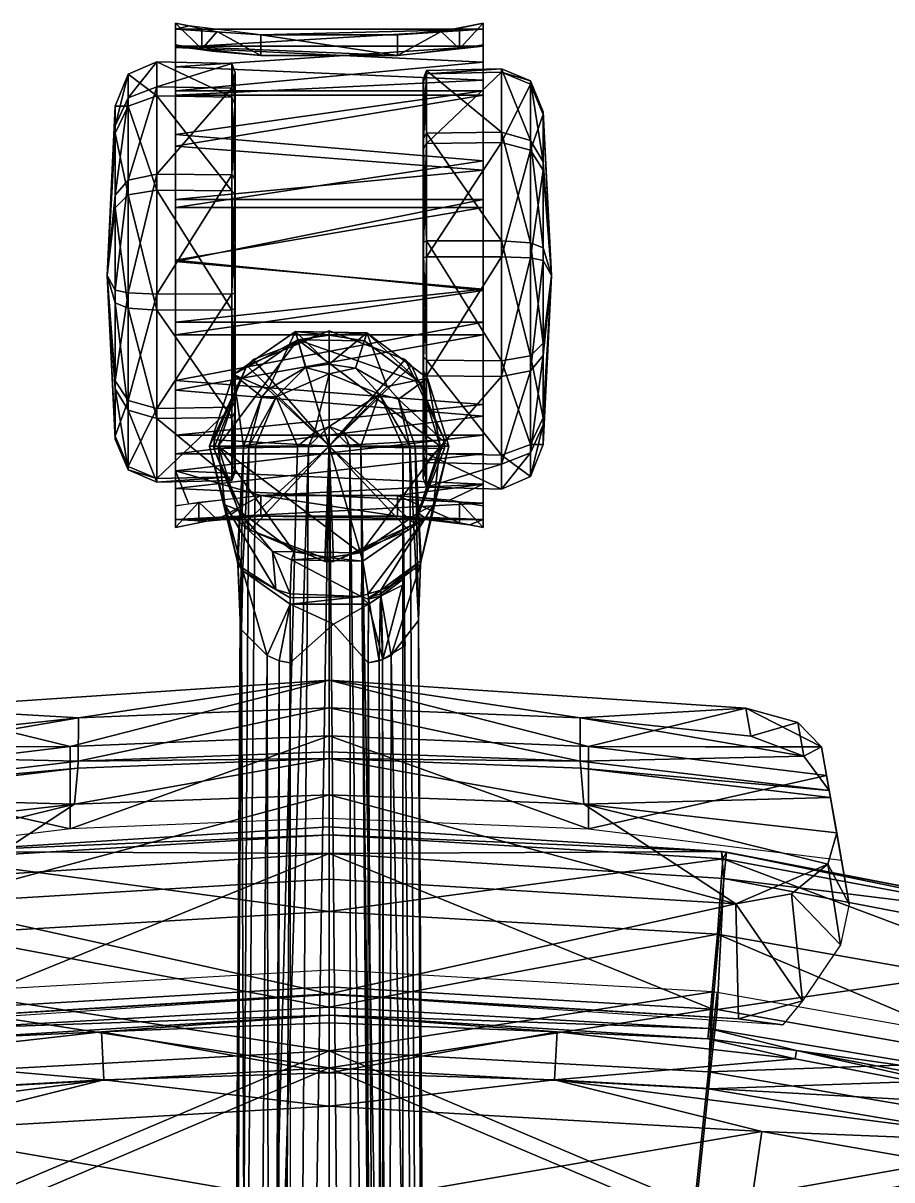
# Model space of a CAD drawing. Header units: millimetres. Extents: x 679 to 1321, y -297 to 360.
# Drawn here: x 964.2 to 1065.8, y 224.2 to 359.5 of the extents above; entities that cross this region are included whole.
import ezdxf

# ---------------------------------------------------------------- set-up
doc = ezdxf.new("R2010")
doc.units = ezdxf.units.MM
doc.layers.add('USUPS_2D_CHR', color=7, linetype='Continuous')
doc.layers.add('USUPS_BD_CHR', color=7, linetype='Continuous')

# ---------------------------------------------------------------- blocks, each defined once
blk = doc.blocks.new('Actdia parts')
at = {"color": 7}
mesh = blk.add_polyface(dxfattribs=at)
corners = [(-12.21, 303.16, 60.05), (-11.5, 302.01, 60.05), (-6.26, 293.24, 78.54), (-10.19, 295.8, 85.14), (-10.78, 296.63, 87.27), (-10.04, 310, 93.28), (-10.78, 296.63, 87.27), (-10.68, 296.22, 88.55), (-14, 310, 60.05), (-12.21, 303.16, 60.05), (-10.43, 289.61, 94.02), (-3.71, 310, 103.47), (-2.41, 310, 103.97), (-1.71, 311.6, 103.72), (-6.19, 315.79, 97.95), (-8.61, 310, 98), (0, 312.33, 103.7), (0, 318.47, 97.99), (-9.42, 310, 95.85), (-10.04, 310, 93.28), (-7.89, 315.8, 93.28), (-7.13, 316.66, 93.28), (-2.76, 319.24, 93.28), (0, 319.62, 93.28), (0, 319.62, 93.28), (-3.94, 323.43, 60.05), (-2.76, 319.24, 93.28), (-7.13, 316.66, 93.28), (-11.21, 318.39, 60.05), (-7.89, 315.8, 93.28), (-14, 310, 60.05), (-10.04, 310, 93.28), (-2.41, 310, 103.97), (0, 312.33, 103.7), (-1.71, 311.6, 103.72), (-10.04, 310, 93.28), (-10.43, 289.61, 94.02), (-9.42, 310, 95.85), (-14, 310, 60.05), (-13, 310, 59), (-12.21, 303.16, 60.05), (-10.68, 302.58, 59), (-11.5, 302.01, 60.05), (-6.65, 297.68, 60.05), (-4.11, 297.67, 59), (0, 323, 59), (-3.66, 322.47, 59), (-3.94, 323.43, 60.05), (-10.41, 317.79, 59), (-11.21, 318.39, 60.05), (-13, 310, 59), (-14, 310, 60.05), (-10.68, 302.58, 59), (-13, 310, 59), (-4.11, 297.67, 59), (3.66, 297.53, 59), (-3.66, 322.47, 59), (4.11, 322.33, 59), (0, 323, 59), (-10.41, 317.79, 59)]
mesh.append_faces([[corners[k] for k in face] for face in [(0, 1, 2), (0, 3, 4), (5, 6, 7), (5, 8, 6), (6, 8, 9), (7, 10, 5), (11, 12, 13), (11, 14, 15), (14, 11, 13), (13, 16, 17), (17, 14, 13), (18, 15, 14), (19, 18, 20), (20, 14, 21), (14, 20, 18), (21, 14, 22), (22, 17, 23), (17, 22, 14), (24, 25, 26), (26, 25, 27), (27, 28, 29), (28, 27, 25), (28, 30, 31), (31, 29, 28), (32, 33, 34), (35, 36, 37), (38, 39, 40), (40, 41, 42), (41, 40, 39), (42, 41, 43), (44, 43, 41), (45, 46, 47), (46, 48, 49), (49, 47, 46), (48, 50, 51), (51, 49, 48), (52, 53, 54), (54, 53, 55), (55, 53, 56), (57, 56, 58), (56, 53, 59)]], dxfattribs={"color": 7})
mesh = blk.add_polyface(dxfattribs=at)
corners = [(11.21, 301.61, 60.05), (12.21, 303.16, 60.05), (6.03, 293.16, 78.32), (10.78, 296.63, 87.27), (10.04, 310, 93.28), (10.68, 296.22, 88.55), (14, 310, 60.05), (12.21, 303.16, 60.05), (10.43, 289.61, 94.02), (0, 312.33, 103.7), (5.89, 316.09, 97.96), (0, 318.47, 97.99), (1.62, 311.68, 103.71), (3.71, 310, 103.47), (2.41, 310, 103.97), (8.61, 310, 98), (0, 319.62, 93.28), (3.09, 319.14, 93.28), (6.78, 317, 93.28), (8.1, 315.52, 93.28), (9.42, 310, 95.85), (10.04, 310, 93.28), (14, 310, 60.05), (11.5, 317.99, 60.05), (8.1, 315.52, 93.28), (10.04, 310, 93.28), (6.78, 317, 93.28), (4.42, 323.28, 60.05), (3.09, 319.14, 93.28), (0, 319.62, 93.28), (-3.94, 323.43, 60.05), (2.41, 310, 103.97), (1.62, 311.68, 103.71), (0, 312.33, 103.7), (10.04, 310, 93.28), (9.42, 310, 95.85), (10.43, 289.61, 94.02), (3.66, 297.53, 59), (10.41, 302.21, 59), (11.21, 301.61, 60.05), (3.94, 296.57, 60.05), (12.21, 303.16, 60.05), (13, 310, 59), (14, 310, 60.05), (13, 310, 59), (10.68, 317.42, 59), (11.5, 317.99, 60.05), (14, 310, 60.05), (4.11, 322.33, 59), (4.42, 323.28, 60.05), (0, 323, 59), (-3.94, 323.43, 60.05), (3.66, 297.53, 59), (13, 310, 59), (10.41, 302.21, 59), (-3.66, 322.47, 59), (10.68, 317.42, 59), (4.11, 322.33, 59)]
mesh.append_faces([[corners[k] for k in face] for face in [(0, 1, 2), (3, 4, 5), (6, 4, 3), (6, 3, 7), (8, 5, 4), (9, 10, 11), (10, 9, 12), (10, 12, 13), (14, 13, 12), (13, 15, 10), (16, 11, 17), (17, 10, 18), (10, 17, 11), (10, 19, 18), (19, 10, 20), (15, 20, 10), (20, 21, 19), (22, 23, 24), (24, 25, 22), (24, 23, 26), (26, 27, 28), (27, 26, 23), (28, 27, 29), (30, 29, 27), (31, 32, 33), (34, 35, 36), (37, 38, 39), (39, 40, 37), (39, 38, 41), (41, 42, 43), (42, 41, 38), (44, 45, 46), (46, 47, 44), (45, 48, 49), (49, 46, 45), (49, 48, 50), (50, 51, 49), (52, 53, 54), (52, 55, 53), (53, 55, 56), (55, 57, 56)]], dxfattribs={"color": 7})
mesh = blk.add_polyface(dxfattribs=at)
corners = [(-10.25, 288.52, 91.82), (-7.25, 285.54, 85.85), (-9.26, 32.37, 130.54), (-10.43, 289.61, 94.02), (-12.01, 29.93, 145.21), (-5.86, 284.89, 84.55), (-6.82, 33.38, 125.6), (-4.57, 284.66, 84.08), (-6, 33.69, 124.28), (-4.58, 291.53, 79.84), (-4.57, 284.66, 84.08), (-5.86, 284.89, 84.55), (-10.25, 288.52, 91.82), (-10.12, 295.43, 86.44), (-7.25, 285.54, 85.85), (10.68, 296.22, 88.55), (10.43, 289.61, 94.02), (7.25, 285.54, 85.85), (6.25, 285.06, 84.89), (6, 292.73, 79.66), (5.86, 284.89, 84.55), (4.57, 284.66, 84.08), (4.58, 292.29, 78.6), (4.58, 291.53, 79.84), (0.51, 289.2, 81.59), (-4.58, 291.53, 79.84), (4.57, 284.66, 84.08), (-4.57, 284.66, 84.08), (8.59, 293.75, 83.2), (8.89, 286.66, 88.09), (6.26, 285.06, 84.89), (6.08, 292.49, 80.04), (4.58, 291.53, 79.84), (4.57, 284.66, 84.08), (10.43, 289.61, 94.02), (12.01, 29.93, 145.21), (7.25, 285.54, 85.85), (5.86, 284.89, 84.55), (6.25, 285.06, 84.89), (6.44, 33.53, 124.95), (6.82, 33.38, 125.6), (6, 33.69, 124.28), (4.57, 284.66, 84.08), (-4.55, 31.14, 177.1), (-2.41, 310, 103.97), (-11.18, 29.59, 156.82), (0, 31.75, 178.8), (0, 312.33, 103.7), (-3.71, 310, 103.47), (-8.61, 310, 98), (-9.42, 310, 95.85), (-10.43, 289.61, 94.02), (3.71, 310, 103.47), (2.41, 310, 103.97), (5.98, 30.84, 175.08), (2.66, 31.61, 178.25), (0, 312.33, 103.7), (0, 31.75, 178.8), (9.42, 310, 95.85), (8.61, 310, 98), (11.18, 29.59, 156.82), (8.67, 30.25, 167.93), (6.64, 30.74, 173.56), (10.43, 289.61, 94.02)]
mesh.append_faces([[corners[k] for k in face] for face in [(0, 1, 2), (3, 0, 4), (5, 6, 1), (7, 8, 5), (9, 10, 11), (12, 13, 14), (14, 9, 11), (15, 16, 17), (17, 18, 19), (19, 18, 20), (20, 21, 22), (20, 22, 19), (23, 24, 25), (26, 24, 23), (24, 27, 25), (28, 29, 30), (30, 31, 28), (32, 30, 33), (30, 32, 31), (34, 35, 36), (37, 38, 39), (36, 40, 38), (37, 41, 42), (43, 44, 45), (43, 46, 47), (48, 45, 44), (44, 43, 47), (49, 50, 45), (48, 49, 45), (50, 51, 45), (52, 53, 54), (55, 53, 56), (57, 55, 56), (54, 53, 55), (58, 59, 60), (52, 61, 59), (61, 52, 62), (60, 59, 61), (62, 52, 54), (60, 63, 58)]], dxfattribs={"color": 7})
mesh = blk.add_polyface(dxfattribs=at)
corners = [(-4.58, 292.29, 78.6), (-4.58, 291.53, 79.84), (-10.12, 295.43, 86.44), (-7.25, 285.54, 85.85), (-10.25, 288.52, 91.82), (-10.43, 289.61, 94.02), (-10.68, 296.22, 88.55), (-4.57, 292.73, 77.22), (-6.26, 293.24, 78.54), (-10.19, 295.8, 85.14), (-10.78, 296.63, 87.27), (7.25, 285.54, 85.85), (6, 292.73, 79.66), (10.68, 296.22, 88.55), (10.78, 296.63, 87.27), (6.03, 293.16, 78.32), (4.58, 292.29, 78.6), (4.57, 292.73, 77.22), (-4.57, 292.73, 77.22), (3.72, 292.44, 77.22), (-4.58, 292.29, 78.6), (4.57, 292.73, 77.22), (4.58, 292.1, 78.98), (4.58, 291.53, 79.84), (-4.58, 291.53, 79.84), (8.58, 294.39, 81.51), (8.59, 293.75, 83.2), (6.08, 292.49, 80.04), (6.04, 293.16, 78.33), (4.58, 292.1, 78.98), (4.57, 292.73, 77.22), (4.58, 291.53, 79.84), (3.91, 296.56, 60.05), (3.94, 296.57, 60.05), (3.72, 292.44, 77.22), (11.21, 301.61, 60.05), (4.57, 292.73, 77.22), (12.21, 303.16, 60.05), (10.78, 296.63, 87.27), (6.03, 293.16, 78.32), (-6.65, 297.68, 60.05), (-4.42, 296.72, 60.05), (-4.57, 292.73, 77.22), (-6.26, 293.24, 78.54), (-11.5, 302.01, 60.05), (-10.19, 295.8, 85.14), (-12.21, 303.16, 60.05), (-6.65, 297.68, 60.05), (-4.11, 297.67, 59), (-4.42, 296.72, 60.05), (0, 297, 59), (3.91, 296.56, 60.05), (3.66, 297.53, 59), (3.94, 296.57, 60.05), (3.66, 297.53, 59), (0, 297, 59), (-4.11, 297.67, 59)]
mesh.append_faces([[corners[k] for k in face] for face in [(0, 1, 2), (3, 2, 1), (4, 5, 6), (6, 2, 4), (7, 0, 8), (8, 2, 9), (2, 8, 0), (2, 6, 10), (10, 9, 2), (11, 12, 13), (13, 12, 14), (15, 14, 12), (12, 16, 15), (17, 15, 16), (18, 19, 20), (21, 22, 19), (23, 24, 19), (20, 19, 24), (19, 22, 23), (25, 26, 27), (27, 28, 25), (28, 27, 29), (29, 30, 28), (29, 27, 31), (32, 33, 34), (35, 36, 33), (37, 38, 39), (36, 34, 33), (39, 36, 35), (40, 41, 42), (32, 34, 41), (42, 43, 40), (34, 42, 41), (40, 43, 44), (43, 45, 46), (47, 48, 49), (48, 50, 49), (49, 50, 51), (51, 52, 53), (52, 51, 50), (54, 55, 56)]], dxfattribs={"color": 7})
mesh = blk.add_polyface(dxfattribs=at)
corners = [(-6, 33.69, 124.28), (-4.52, 34.17, 123.5), (-4.52, 32.59, 123.68), (-4.52, 27.5, 121.33), (-7.01, 27.22, 122.95), (-6.44, 33.53, 124.95), (-6, 33.69, 124.28), (-7.01, 27.22, 122.95), (-7.8, 26.89, 124.3), (-6.82, 33.38, 125.6), (-6.82, 33.38, 125.6), (-9.26, 32.37, 130.54), (-7.25, 285.54, 85.85), (-12.01, 29.93, 145.21), (-10.25, 288.52, 91.82), (-6.44, 33.53, 124.95), (-5.86, 284.89, 84.55), (-6, 33.69, 124.28), (-4.52, 34.17, 123.5), (-4.57, 284.66, 84.08), (6.82, 33.38, 125.6), (7.25, 285.54, 85.85), (12.01, 29.93, 145.21), (6.44, 33.53, 124.95), (6.25, 285.06, 84.89), (4.52, 34.17, 123.5), (4.57, 284.66, 84.08), (6, 33.69, 124.28), (5.86, 284.89, 84.55), (-0.88, 28.24, 121.78), (4.52, 32.59, 123.68), (4.52, 29.48, 122.91), (-4.52, 27.5, 121.33), (-4.52, 32.59, 123.68), (4.51, 26.26, 119.66), (4.52, 29.48, 122.91), (6.46, 29.32, 123.84), (4.52, 32.59, 123.68), (4.52, 34.17, 123.5), (6, 33.69, 124.28), (7.2, 29, 125.14), (6.46, 29.32, 123.84), (6.44, 33.53, 124.95), (6, 33.69, 124.28), (6.82, 33.38, 125.6), (6.82, 33.38, 125.6), (12.01, 29.93, 145.21), (12.51, 25.72, 140.26), (7.2, 29, 125.14), (12.01, 29.93, 145.21), (11.18, 29.59, 156.82), (12.32, 26.75, 148.96), (9.87, 25.63, 169.05), (8.67, 30.25, 167.93), (6.64, 30.74, 173.56), (7.89, 26.19, 174.89), (5.98, 30.84, 175.08), (2.66, 31.61, 178.25), (3, 27.07, 181.05), (0, 31.75, 178.8), (0, 27.21, 181.67), (-4.55, 31.14, 177.1), (-5.35, 26.7, 179.45), (0, 31.75, 178.8), (0, 27.21, 181.67), (-11.18, 29.59, 156.82), (-12.35, 27.03, 145.2), (-12.01, 29.93, 145.21), (-11.18, 29.59, 156.82), (-10.43, 289.61, 94.02), (-12.01, 29.93, 145.21), (12.01, 29.93, 145.21), (10.43, 289.61, 94.02), (11.18, 29.59, 156.82), (-12.01, 29.93, 145.21), (-9.26, 32.37, 130.54), (-12.35, 27.03, 145.2), (-7.8, 26.89, 124.3), (-6.82, 33.38, 125.6)]
mesh.append_faces([[corners[k] for k in face] for face in [(0, 1, 2), (2, 3, 4), (2, 4, 0), (5, 6, 7), (5, 8, 9), (8, 5, 7), (10, 11, 12), (13, 14, 11), (15, 10, 16), (15, 16, 17), (18, 17, 19), (20, 21, 22), (23, 24, 20), (25, 26, 27), (27, 28, 23), (29, 30, 31), (29, 32, 33), (34, 35, 36), (36, 35, 37), (37, 38, 39), (37, 39, 36), (40, 41, 42), (43, 42, 41), (42, 44, 40), (45, 46, 47), (47, 48, 45), (49, 50, 51), (52, 50, 53), (52, 53, 54), (55, 54, 56), (57, 58, 56), (58, 57, 59), (59, 60, 58), (61, 62, 63), (63, 62, 64), (65, 62, 61), (66, 65, 67), (68, 69, 70), (71, 72, 73), (74, 75, 76), (77, 75, 78)]], dxfattribs={"color": 7})
blk = doc.blocks.new('Actdia caster')
at = {"color": 7}
mesh = blk.add_polyface(dxfattribs=at)
corners = [(-18, 351.09, 41.91), (18, 351.09, 41.91), (-18, 345.12, 47.34), (18, 352.86, 39.46), (-18, 354.42, 36.66), (-18, 356.83, 28.38), (18, 356.83, 28.38), (-18, 356.97, 26.89), (-13.69, 356.23, 18.58), (8, 355.74, 16.87), (-8, 355.74, 16.87), (-18, 351.59, 45.12), (-18, 345.12, 47.34), (-18, 346.49, 49.43), (-18, 351.09, 41.91), (-18, 356.65, 37.8), (-18, 354.42, 36.66), (-18, 358.79, 31.7), (-18, 356.83, 28.38), (-18, 356.97, 26.89), (-18, 359.51, 26.22), (-18, 358.79, 31.7), (-8, 358.16, 16.23), (-16.41, 359.2, 20.69), (18, 358.79, 31.7), (-18, 359.51, 26.22), (-18, 356.65, 37.8), (-18, 351.59, 45.12), (18, 354.95, 40.85), (-18, 346.49, 49.43), (18, 351.59, 45.12), (-14.89, 358.87, 18.89), (-13.12, 358.55, 17.58), (-14.89, 356.45, 19.54), (-8, 355.74, 16.87), (-8, 358.16, 16.23), (-18, 359.51, 26.22), (-18, 356.97, 26.89), (8, 355.74, 16.87), (-8, 355.74, 16.87), (-8, 358.16, 16.23), (-25.04, 349.8, 25), (-23.54, 353.53, 25), (-23.54, 349.79, 12.27), (-25.04, 346.65, 14.29), (-20.16, 355, 25), (-20.16, 351.02, 11.47), (-11.39, 354.79, 25), (-11.39, 350.85, 11.58), (-11, 353.74, 25), (-11, 349.96, 12.15), (-23.54, 339.41, 3.43), (-20.16, 339.99, 2.09), (-11.39, 339.91, 2.28), (-11, 339.49, 3.24), (-23.54, 350.78, 36.04), (-25.04, 347.48, 34.29), (-25.04, 339.38, 42.43), (-20.16, 352.07, 36.73), (-23.54, 341.15, 45.72), (-11.39, 351.89, 36.64), (-20.16, 341.85, 47.01), (-11, 350.96, 36.14), (-11.39, 341.75, 46.83), (-23.54, 353.53, 25), (-23.54, 353.53, 25), (-25.04, 349.8, 25), (-20.16, 355, 25), (-20.16, 355, 25), (-23.54, 353.53, 25), (-11.39, 354.79, 25), (-11.39, 354.79, 25), (-20.16, 355, 25), (-11, 353.74, 25), (-11, 353.74, 25), (-11.39, 354.79, 25)]
mesh.append_faces([[corners[k] for k in face] for face in [(0, 1, 2), (3, 0, 4), (5, 6, 4), (5, 7, 8), (9, 5, 10), (10, 5, 8), (11, 12, 13), (14, 12, 11), (15, 14, 11), (16, 14, 15), (17, 16, 15), (18, 16, 17), (19, 18, 20), (20, 18, 17), (21, 22, 23), (21, 24, 22), (23, 25, 21), (26, 24, 21), (27, 28, 26), (29, 30, 27), (31, 32, 33), (33, 32, 34), (34, 32, 35), (31, 33, 36), (33, 37, 36), (38, 39, 40), (41, 42, 43), (43, 44, 41), (42, 45, 46), (46, 43, 42), (45, 47, 48), (48, 46, 45), (47, 49, 50), (50, 48, 47), (44, 43, 51), (43, 46, 52), (46, 48, 53), (48, 50, 54), (55, 56, 57), (58, 55, 59), (60, 58, 61), (62, 60, 63), (56, 55, 64), (65, 66, 56), (55, 58, 67), (68, 69, 55), (58, 60, 70), (71, 72, 58), (60, 62, 73), (74, 75, 60)]], dxfattribs={"color": 7})
mesh = blk.add_polyface(dxfattribs=at)
corners = [(18, 351.09, 41.91), (18, 342.3, 49.02), (-18, 345.12, 47.34), (18, 352.86, 39.46), (-18, 351.09, 41.91), (18, 356.83, 28.38), (-18, 354.42, 36.66), (8, 355.74, 16.87), (-18, 356.83, 28.38), (16.42, 356.77, 21.36), (18, 356.97, 26.89), (18, 356.83, 28.38), (18, 356.97, 26.89), (18, 359.51, 26.22), (18, 358.79, 31.7), (18, 354.95, 40.85), (18, 352.86, 39.46), (18, 351.09, 41.91), (18, 351.59, 45.12), (18, 343.42, 51.26), (18, 342.3, 49.02), (8, 358.16, 16.23), (-8, 358.16, 16.23), (18, 358.79, 31.7), (13.68, 358.64, 17.93), (18, 359.51, 26.22), (18, 354.95, 40.85), (-18, 356.65, 37.8), (18, 351.59, 45.12), (-18, 351.59, 45.12), (18, 343.42, 51.26), (-18, 346.49, 49.43), (18, 359.51, 26.22), (15.24, 356.52, 19.88), (15.24, 358.94, 19.24), (18, 356.97, 26.89), (8, 358.16, 16.23), (13.12, 358.55, 17.58), (8, 355.74, 16.87), (-8, 358.16, 16.23), (8, 358.16, 16.23), (8, 355.74, 16.87), (25.04, 343.28, 10.32), (23.54, 345.78, 7.54), (23.54, 352.77, 19.05), (25.04, 349.15, 20), (20.16, 346.76, 6.46), (20.16, 354.18, 18.68), (11.39, 346.63, 6.61), (11.39, 353.99, 18.73), (11, 345.92, 7.39), (11, 352.97, 19), (23.54, 352.37, 32.3), (25.04, 348.82, 31.14), (20.16, 353.76, 32.75), (11.39, 353.57, 32.69), (11, 352.57, 32.36), (23.54, 344.65, 43.42), (25.04, 342.32, 40.5), (20.16, 345.56, 44.57), (11.39, 345.43, 44.41), (11, 344.78, 43.58)]
mesh.append_faces([[corners[k] for k in face] for face in [(0, 1, 2), (3, 0, 4), (5, 3, 6), (7, 5, 8), (9, 10, 5), (9, 5, 7), (11, 12, 13), (13, 14, 11), (15, 16, 14), (16, 11, 14), (17, 15, 18), (17, 16, 15), (19, 20, 18), (20, 17, 18), (21, 22, 23), (23, 24, 21), (25, 24, 23), (26, 23, 27), (28, 26, 29), (30, 28, 31), (32, 33, 34), (35, 33, 32), (36, 37, 38), (33, 38, 37), (33, 37, 34), (39, 40, 41), (42, 43, 44), (44, 45, 42), (43, 46, 47), (47, 44, 43), (46, 48, 49), (49, 47, 46), (48, 50, 51), (51, 49, 48), (45, 44, 52), (52, 53, 45), (44, 47, 54), (54, 52, 44), (47, 49, 55), (55, 54, 47), (49, 51, 56), (56, 55, 49), (53, 52, 57), (57, 58, 53), (52, 54, 59), (59, 57, 52), (54, 55, 60), (60, 59, 54), (55, 56, 61), (61, 60, 55)]], dxfattribs={"color": 7})
mesh = blk.add_polyface(dxfattribs=at)
corners = [(18, 328.38, 52.09), (-18, 324.52, 51.53), (-18, 331.62, 52.09), (-18, 338.87, 50.53), (18, 338.87, 50.53), (18, 342.3, 49.02), (-18, 345.12, 47.34), (-18, 331.77, 54.59), (-18, 324.52, 51.53), (-18, 323.04, 53.75), (-18, 331.62, 52.09), (-18, 337.94, 53.48), (-18, 338.87, 50.53), (-18, 346.49, 49.43), (-18, 345.12, 47.34), (-18, 337.94, 53.48), (18, 343.42, 51.26), (-18, 346.49, 49.43), (-18, 331.77, 54.59), (18, 337.94, 53.48), (-18, 323.04, 53.75), (18, 328.23, 54.59), (-26, 330, 25), (-25.04, 349.8, 25), (-25.04, 346.65, 14.29), (-11, 330, 25), (-11, 349.96, 12.15), (-11, 353.74, 25), (-25.04, 337.92, 6.85), (-23.54, 339.41, 3.43), (-20.16, 339.99, 2.09), (-23.54, 349.79, 12.27), (-11.39, 339.91, 2.28), (-20.16, 351.02, 11.47), (-11, 339.49, 3.24), (-11.39, 350.85, 11.58), (-25.04, 326.78, 5.47), (-23.54, 326.18, 1.78), (-20.16, 325.94, 0.34), (-11.39, 325.97, 0.54), (-11, 326.14, 1.57), (-25.04, 317.68, 40.5), (-25.04, 328.27, 44.72), (-25.04, 339.38, 42.43), (-23.54, 327.95, 48.44), (-23.54, 341.15, 45.72), (-20.16, 327.82, 49.9), (-20.16, 341.85, 47.01), (-11.39, 327.84, 49.7), (-11.39, 341.75, 46.83), (-11, 327.93, 48.65), (-11, 341.25, 45.91), (-25.04, 347.48, 34.29), (-23.54, 350.78, 36.04), (-20.16, 352.07, 36.73), (-11.39, 351.89, 36.64), (-11, 350.96, 36.14), (-25.04, 349.8, 25), (-11, 330, 25), (-11, 353.74, 25)]
mesh.append_faces([[corners[k] for k in face] for face in [(0, 1, 2), (3, 4, 2), (5, 3, 6), (7, 8, 9), (10, 8, 7), (11, 10, 7), (12, 10, 11), (13, 12, 11), (14, 12, 13), (15, 16, 17), (18, 19, 15), (20, 21, 18), (22, 23, 24), (25, 26, 27), (22, 24, 28), (29, 28, 24), (30, 29, 31), (32, 30, 33), (34, 32, 35), (25, 34, 26), (22, 28, 36), (28, 29, 37), (37, 36, 28), (29, 30, 38), (38, 37, 29), (30, 32, 39), (39, 38, 30), (32, 34, 40), (40, 39, 32), (25, 40, 34), (22, 41, 42), (22, 42, 43), (42, 44, 45), (45, 43, 42), (44, 46, 47), (47, 45, 44), (46, 48, 49), (49, 47, 46), (48, 50, 51), (51, 49, 48), (25, 51, 50), (22, 43, 52), (43, 45, 53), (45, 47, 54), (47, 49, 55), (49, 51, 56), (25, 56, 51), (22, 52, 57), (58, 59, 56)]], dxfattribs={"color": 7})
mesh = blk.add_polyface(dxfattribs=at)
corners = [(18, 328.38, 52.09), (18, 324.52, 51.53), (-18, 324.52, 51.53), (18, 338.87, 50.53), (-18, 331.62, 52.09), (18, 342.3, 49.02), (-18, 338.87, 50.53), (18, 338.87, 50.53), (18, 343.42, 51.26), (18, 337.94, 53.48), (18, 342.3, 49.02), (18, 328.23, 54.59), (18, 328.38, 52.09), (18, 324.52, 51.53), (18, 323.04, 53.75), (18, 337.94, 53.48), (18, 343.42, 51.26), (-18, 337.94, 53.48), (18, 328.23, 54.59), (-18, 331.77, 54.59), (26, 330, 25), (25.04, 322.08, 6.85), (25.04, 333.22, 5.47), (23.54, 320.59, 3.43), (23.54, 333.82, 1.78), (20.16, 334.06, 0.34), (11.39, 334.03, 0.54), (20.16, 320.01, 2.09), (11, 333.86, 1.57), (11.39, 320.09, 2.28), (11, 330, 25), (11, 320.51, 3.24), (25.04, 343.28, 10.32), (23.54, 345.78, 7.54), (20.16, 346.76, 6.46), (11.39, 346.63, 6.61), (11, 345.92, 7.39), (25.04, 349.15, 20), (11, 352.97, 19), (25.04, 348.82, 31.14), (11, 352.57, 32.36), (25.04, 342.32, 40.5), (11, 344.78, 43.58), (25.04, 331.73, 44.72), (23.54, 344.65, 43.42), (23.54, 332.05, 48.44), (20.16, 345.56, 44.57), (20.16, 332.18, 49.9), (11.39, 345.43, 44.41), (11.39, 332.16, 49.7), (11, 332.07, 48.65), (25.04, 320.62, 42.43), (23.54, 318.85, 45.72), (20.16, 318.15, 47.01), (11.39, 318.25, 46.83), (11, 318.75, 45.91)]
mesh.append_faces([[corners[k] for k in face] for face in [(0, 1, 2), (3, 0, 4), (5, 3, 6), (7, 8, 9), (7, 10, 8), (11, 12, 9), (12, 7, 9), (13, 11, 14), (13, 12, 11), (15, 16, 17), (18, 15, 19), (20, 21, 22), (21, 23, 24), (24, 22, 21), (25, 24, 23), (26, 25, 27), (28, 26, 29), (30, 28, 31), (20, 22, 32), (22, 24, 33), (33, 32, 22), (24, 25, 34), (34, 33, 24), (25, 26, 35), (35, 34, 25), (26, 28, 36), (36, 35, 26), (30, 36, 28), (20, 32, 37), (30, 38, 36), (20, 37, 39), (30, 40, 38), (20, 39, 41), (30, 42, 40), (20, 41, 43), (41, 44, 45), (45, 43, 41), (44, 46, 47), (47, 45, 44), (46, 48, 49), (49, 47, 46), (48, 42, 50), (50, 49, 48), (30, 50, 42), (20, 43, 51), (43, 45, 52), (45, 47, 53), (47, 49, 54), (49, 50, 55), (30, 55, 50)]], dxfattribs={"color": 7})
mesh = blk.add_polyface(dxfattribs=at)
corners = [(13.48, 310.76, 59), (13.48, 310.76, 32), (9.64, 319.46, 32), (8.89, 320.15, 32), (8.89, 320.15, 59), (0, 323.5, 32), (0, 323.5, 59), (0, 323.5, 59), (0, 323.5, 32), (8.89, 320.15, 32), (0, 310, 32), (9.64, 319.46, 32), (13.48, 310.76, 32), (0, 310, 59), (13.48, 310.76, 59), (8.89, 320.15, 59), (0, 323.5, 59), (18, 314.88, 47.34), (18, 311.3, 44.47), (-18, 311.3, 44.47), (18, 324.52, 51.53), (-18, 317.7, 49.02), (18, 313.51, 49.43), (18, 314.88, 47.34), (18, 323.04, 53.75), (18, 324.52, 51.53), (18, 311.3, 44.47), (18, 309.11, 45.84), (18, 323.04, 53.75), (18, 328.23, 54.59), (-18, 323.04, 53.75), (18, 313.51, 49.43), (-18, 316.58, 51.26), (26, 330, 25), (25.04, 310.2, 25), (25.04, 313.35, 14.29), (23.54, 310.21, 12.27), (11, 330, 25), (11, 310.04, 12.15), (11, 306.26, 25), (25.04, 322.08, 6.85), (23.54, 320.59, 3.43), (20.16, 308.98, 11.47), (20.16, 320.01, 2.09), (11.39, 309.15, 11.58), (11.39, 320.09, 2.28), (11, 320.51, 3.24), (20.16, 334.06, 0.34), (11.39, 334.03, 0.54), (11, 333.86, 1.57), (23.54, 318.85, 45.72), (25.04, 320.62, 42.43), (25.04, 331.73, 44.72), (20.16, 318.15, 47.01), (23.54, 332.05, 48.44), (11.39, 318.25, 46.83), (20.16, 332.18, 49.9), (11, 318.75, 45.91), (11.39, 332.16, 49.7), (25.04, 312.52, 34.29), (23.54, 309.22, 36.04), (20.16, 307.93, 36.73), (11.39, 308.11, 36.64), (11, 309.04, 36.14), (25.04, 310.2, 25), (11, 330, 25), (11, 306.26, 25)]
mesh.append_faces([[corners[k] for k in face] for face in [(0, 1, 2), (2, 3, 4), (2, 4, 0), (3, 5, 6), (7, 4, 3), (8, 9, 10), (9, 11, 10), (11, 12, 10), (13, 14, 15), (13, 15, 16), (17, 18, 19), (20, 17, 21), (22, 23, 24), (23, 25, 24), (26, 22, 27), (26, 23, 22), (28, 29, 30), (31, 28, 32), (33, 34, 35), (36, 35, 34), (37, 38, 39), (33, 35, 40), (35, 36, 41), (41, 40, 35), (36, 42, 43), (43, 41, 36), (42, 44, 45), (45, 43, 42), (44, 38, 46), (46, 45, 44), (37, 46, 38), (41, 43, 47), (43, 45, 48), (45, 46, 49), (50, 51, 52), (53, 50, 54), (55, 53, 56), (57, 55, 58), (33, 51, 59), (51, 50, 60), (60, 59, 51), (50, 53, 61), (61, 60, 50), (53, 55, 62), (62, 61, 53), (55, 57, 63), (63, 62, 55), (37, 63, 57), (33, 59, 64), (65, 66, 63)]], dxfattribs={"color": 7})
mesh = blk.add_polyface(dxfattribs=at)
corners = [(0, 323.5, 59), (0, 323.5, 32), (-8.89, 320.15, 32), (-9.64, 319.46, 32), (-9.64, 319.46, 59), (-13.48, 310.76, 32), (-13.5, 309.75, 59), (-13.48, 310.76, 32), (-9.64, 319.46, 32), (0, 310, 32), (-8.89, 320.15, 32), (0, 323.5, 32), (0, 310, 59), (0, 323.5, 59), (-9.64, 319.46, 59), (-13.5, 309.75, 59), (18, 314.88, 47.34), (-18, 311.3, 44.47), (-18, 317.7, 49.02), (-18, 324.52, 51.53), (18, 324.52, 51.53), (-18, 316.58, 51.26), (-18, 311.3, 44.47), (-18, 309.11, 45.84), (-18, 317.7, 49.02), (-18, 323.04, 53.75), (-18, 324.52, 51.53), (-18, 316.58, 51.26), (18, 323.04, 53.75), (-18, 323.04, 53.75), (-18, 309.11, 45.84), (18, 313.51, 49.43), (-26, 330, 25), (-25.04, 326.78, 5.47), (-25.04, 316.72, 10.32), (-23.54, 326.18, 1.78), (-23.54, 314.22, 7.54), (-20.16, 325.94, 0.34), (-20.16, 313.24, 6.46), (-11.39, 325.97, 0.54), (-11.39, 313.37, 6.61), (-11, 326.14, 1.57), (-11, 314.08, 7.39), (-11, 330, 25), (-25.04, 310.85, 20), (-23.54, 307.23, 19.05), (-11, 307.03, 19), (-25.04, 311.18, 31.14), (-11, 307.43, 32.36), (-25.04, 317.68, 40.5), (-23.54, 315.35, 43.42), (-20.16, 314.44, 44.57), (-23.54, 307.63, 32.3), (-11.39, 314.57, 44.41), (-20.16, 306.24, 32.75), (-11, 315.22, 43.58), (-11.39, 306.43, 32.69), (-23.54, 327.95, 48.44), (-25.04, 328.27, 44.72), (-20.16, 327.82, 49.9), (-11.39, 327.84, 49.7), (-11, 327.93, 48.65)]
mesh.append_faces([[corners[k] for k in face] for face in [(0, 1, 2), (2, 3, 4), (2, 4, 0), (4, 3, 5), (5, 6, 4), (7, 8, 9), (8, 10, 9), (9, 10, 11), (12, 13, 14), (12, 14, 15), (16, 17, 18), (19, 20, 18), (21, 22, 23), (24, 22, 21), (25, 24, 21), (26, 24, 25), (27, 28, 29), (30, 31, 27), (32, 33, 34), (33, 35, 36), (36, 34, 33), (35, 37, 38), (38, 36, 35), (37, 39, 40), (40, 38, 37), (39, 41, 42), (42, 40, 39), (43, 42, 41), (32, 34, 44), (34, 36, 45), (45, 44, 34), (40, 42, 46), (43, 46, 42), (32, 44, 47), (43, 48, 46), (32, 47, 49), (50, 49, 47), (51, 50, 52), (53, 51, 54), (55, 53, 56), (43, 55, 48), (49, 50, 57), (57, 58, 49), (50, 51, 59), (59, 57, 50), (51, 53, 60), (60, 59, 51), (53, 55, 61), (61, 60, 53), (43, 61, 55)]], dxfattribs={"color": 7})
mesh = blk.add_polyface(dxfattribs=at)
corners = [(-13.48, 310.76, 32), (-13.5, 309.75, 32), (-13.5, 309.75, 59), (-9.99, 300.92, 32), (-9.27, 300.19, 32), (-9.27, 300.19, 59), (-0.51, 296.51, 32), (0.51, 296.51, 59), (-0.51, 296.51, 32), (-9.27, 300.19, 32), (0, 310, 32), (-9.99, 300.92, 32), (-13.5, 309.75, 32), (-13.48, 310.76, 32), (0, 310, 59), (-13.5, 309.75, 59), (-9.27, 300.19, 59), (0.51, 296.51, 59), (-18, 307.14, 39.46), (-8, 304.26, 16.87), (-16.42, 303.23, 21.36), (18, 305.58, 36.66), (-18, 303.03, 26.89), (-18, 311.3, 44.47), (18, 311.3, 44.47), (-18, 301.45, 32.66), (-18, 307.14, 39.46), (-18, 303.03, 26.89), (-18, 300.49, 26.22), (-18, 305.05, 40.85), (-18, 309.11, 45.84), (-18, 311.3, 44.47), (-18, 305.05, 40.85), (18, 309.11, 45.84), (-18, 309.11, 45.84), (-18, 301.45, 32.66), (18, 303.35, 37.8), (-8, 301.84, 16.23), (18, 301.45, 32.66), (-18, 300.49, 26.22), (-14.37, 301.23, 18.44), (-18, 300.49, 26.22), (-15.24, 303.48, 19.88), (-15.24, 301.06, 19.24), (-18, 303.03, 26.89), (-8, 301.84, 16.23), (-13.12, 301.45, 17.58), (-8, 304.26, 16.87), (8, 301.84, 16.23), (-8, 301.84, 16.23), (-8, 304.26, 16.87), (-23.54, 314.22, 7.54), (-20.16, 313.24, 6.46), (-20.16, 305.82, 18.68), (-23.54, 307.23, 19.05), (-11.39, 313.37, 6.61), (-11.39, 306.01, 18.73), (-11, 307.03, 19), (-25.04, 310.85, 20), (-23.54, 307.63, 32.3), (-25.04, 311.18, 31.14), (-20.16, 306.24, 32.75), (-11.39, 306.43, 32.69), (-11, 307.43, 32.36), (-23.54, 315.35, 43.42), (-20.16, 314.44, 44.57), (-11.39, 314.57, 44.41), (-11, 315.22, 43.58)]
mesh.append_faces([[corners[k] for k in face] for face in [(0, 1, 2), (2, 1, 3), (3, 4, 5), (3, 5, 2), (5, 4, 6), (6, 7, 5), (8, 9, 10), (9, 11, 10), (11, 12, 10), (12, 13, 10), (14, 15, 16), (14, 16, 17), (18, 19, 20), (18, 21, 19), (20, 22, 18), (23, 24, 18), (25, 26, 27), (27, 28, 25), (29, 26, 25), (30, 26, 29), (31, 26, 30), (32, 33, 34), (35, 36, 32), (37, 38, 35), (35, 39, 40), (37, 35, 40), (41, 42, 43), (44, 42, 41), (45, 46, 47), (42, 47, 46), (42, 46, 43), (48, 49, 50), (51, 52, 53), (53, 54, 51), (52, 55, 56), (56, 53, 52), (57, 56, 55), (58, 54, 59), (59, 60, 58), (54, 53, 61), (61, 59, 54), (53, 56, 62), (62, 61, 53), (56, 57, 63), (63, 62, 56), (60, 59, 64), (59, 61, 65), (61, 62, 66), (62, 63, 67)]], dxfattribs={"color": 7})
mesh = blk.add_polyface(dxfattribs=at)
corners = [(-0.51, 296.51, 32), (0.51, 296.51, 32), (0.51, 296.51, 59), (9.27, 300.19, 32), (9.99, 300.92, 32), (9.99, 300.92, 59), (13.5, 309.75, 32), (13.48, 310.76, 32), (13.48, 310.76, 59), (13.48, 310.76, 32), (13.5, 309.75, 32), (0, 310, 32), (9.99, 300.92, 32), (9.27, 300.19, 32), (0.51, 296.51, 32), (-0.51, 296.51, 32), (0, 310, 59), (0.51, 296.51, 59), (9.99, 300.92, 59), (13.48, 310.76, 59), (8, 304.26, 16.87), (-8, 304.26, 16.87), (18, 305.58, 36.66), (14.09, 303.7, 18.86), (18, 303.03, 26.89), (18, 311.3, 44.47), (-18, 307.14, 39.46), (18, 303.35, 37.8), (18, 305.58, 36.66), (18, 309.11, 45.84), (18, 311.3, 44.47), (18, 301.45, 32.66), (18, 303.03, 26.89), (18, 300.49, 26.22), (18, 309.11, 45.84), (18, 313.51, 49.43), (-18, 309.11, 45.84), (18, 303.35, 37.8), (-18, 305.05, 40.85), (18, 301.45, 32.66), (-18, 301.45, 32.66), (16.41, 300.8, 20.69), (18, 300.49, 26.22), (8, 301.84, 16.23), (-8, 301.84, 16.23), (18, 303.03, 26.89), (18, 300.49, 26.22), (15.24, 303.48, 19.88), (15.24, 301.06, 19.24), (8, 304.26, 16.87), (8, 301.84, 16.23), (-8, 304.26, 16.87), (8, 304.26, 16.87), (8, 301.84, 16.23), (25.04, 310.2, 25), (23.54, 306.47, 25), (23.54, 310.21, 12.27), (20.16, 305, 25), (20.16, 308.98, 11.47), (11.39, 305.21, 25), (11.39, 309.15, 11.58), (11, 306.26, 25), (11, 310.04, 12.15), (25.04, 312.52, 34.29), (23.54, 309.22, 36.04), (23.54, 306.47, 25), (23.54, 306.47, 25), (25.04, 310.2, 25), (20.16, 307.93, 36.73), (20.16, 305, 25), (20.16, 305, 25), (23.54, 306.47, 25), (11.39, 308.11, 36.64), (11.39, 305.21, 25), (11.39, 305.21, 25), (20.16, 305, 25), (11, 309.04, 36.14), (11, 306.26, 25), (11, 306.26, 25), (11.39, 305.21, 25)]
mesh.append_faces([[corners[k] for k in face] for face in [(0, 1, 2), (2, 1, 3), (3, 4, 5), (3, 5, 2), (5, 4, 6), (6, 7, 8), (6, 8, 5), (9, 10, 11), (10, 12, 11), (12, 13, 11), (13, 14, 11), (14, 15, 11), (16, 17, 18), (16, 18, 19), (20, 21, 22), (22, 23, 20), (24, 23, 22), (25, 22, 26), (27, 28, 29), (28, 30, 29), (31, 28, 27), (28, 31, 32), (32, 31, 33), (34, 35, 36), (37, 34, 38), (39, 37, 40), (41, 42, 39), (43, 39, 44), (41, 39, 43), (45, 46, 47), (46, 48, 47), (47, 48, 49), (48, 50, 49), (51, 52, 53), (54, 55, 56), (55, 57, 58), (58, 56, 55), (57, 59, 60), (60, 58, 57), (59, 61, 62), (62, 60, 59), (63, 64, 65), (66, 67, 63), (64, 68, 69), (70, 71, 64), (68, 72, 73), (74, 75, 68), (72, 76, 77), (78, 79, 72)]], dxfattribs={"color": 7})
blk = doc.blocks.new('Actdia leg assy')
for name in ['Actdia caster', 'Actdia parts']:
    blk.add_blockref(name, (0, 0))
blk = doc.blocks.new('Actdia hb frame half white')
at = {"color": 7}
mesh = blk.add_polyface(dxfattribs=at)
corners = [(0, 243.43, 989.67), (26.66, 241.5, 989.6), (0, 242.56, 989.55), (44.31, 240.68, 989.87), (54.67, 239.29, 989.99), (54.53, 238.32, 989.83), (84.22, 232.64, 990.27), (88.41, 232.84, 990.58), (45.92, 262.58, 1014.83), (0, 264.55, 1005.62), (0, 265.48, 1014.66), (46.05, 261.73, 1005.85), (46.51, 262.51, 1014.84), (91.85, 253.2, 1006.6), (0, 255.56, 993.26), (45.46, 252.9, 993.52), (90.74, 244.92, 994.45), (0, 244.39, 989.62), (44.43, 241.88, 989.81), (88.75, 234.45, 990.53), (0, 243.43, 989.67), (44.31, 240.68, 989.87), (54.67, 239.29, 989.99), (44.53, 188.46, 403.91), (42.23, 190.93, 404.22), (42.25, 191.34, 404.8), (45, 188.37, 404.4), (42.23, 190.93, 404.22), (0, 192.82, 403.53), (0, 193.23, 404.11), (42.25, 191.34, 404.8), (42.25, 190.01, 412.28), (45, 187.46, 409.53), (42.25, 191.34, 404.8), (0, 193.23, 404.11), (0, 189.49, 425.29), (42.45, 189.34, 415.94), (42.25, 190.01, 412.28), (42.25, 191.34, 404.8), (50.62, 229.84, 982.03), (26.38, 235.87, 986.2), (83.58, 228.49, 987.31), (0, 232.79, 981.65), (0, 236.68, 986.08), (84.22, 232.64, 990.27), (54.53, 238.32, 989.83), (26.66, 241.5, 989.6), (0, 242.56, 989.55), (46.51, 262.51, 1014.84), (46.18, 259.42, 1015.6), (91.56, 253.81, 1015.33), (45.92, 262.58, 1014.83), (0, 262.34, 1015.44), (0, 265.48, 1014.66), (89.03, 236.38, 1006.46), (91.6, 250.73, 1016.07), (45.41, 244.09, 1005.68), (44.84, 244.16, 1005.67), (0, 246.76, 1005.41)]
mesh.append_faces([[corners[k] for k in face] for face in [(0, 1, 2), (1, 0, 3), (3, 4, 5), (3, 5, 1), (4, 6, 5), (6, 4, 7), (8, 9, 10), (11, 9, 8), (11, 8, 12), (12, 13, 11), (14, 11, 15), (11, 14, 9), (11, 13, 16), (16, 15, 11), (17, 15, 18), (15, 17, 14), (15, 16, 19), (19, 18, 15), (20, 18, 21), (18, 20, 17), (21, 18, 22), (19, 22, 18), (23, 24, 25), (25, 26, 23), (27, 28, 29), (29, 30, 27), (31, 32, 33), (34, 35, 36), (34, 36, 37), (38, 34, 37), (39, 40, 41), (40, 39, 42), (42, 43, 40), (44, 41, 40), (45, 40, 46), (40, 45, 44), (46, 40, 43), (43, 47, 46), (48, 49, 50), (49, 51, 52), (51, 49, 48), (53, 52, 51), (54, 55, 56), (56, 49, 57), (49, 56, 55), (57, 49, 52), (52, 58, 57)]], dxfattribs={"color": 7})
mesh = blk.add_polyface(dxfattribs=at)
corners = [(88.41, 232.84, 990.58), (110.7, 226.94, 991.12), (110.35, 225.71, 990.81), (84.22, 232.64, 990.27), (131.29, 220.31, 991.73), (165.9, 206.49, 993), (91.56, 253.81, 1015.33), (91.85, 253.2, 1006.6), (46.51, 262.51, 1014.84), (92.23, 253.64, 1015.34), (135.65, 239.33, 1016.16), (136.18, 239.1, 1007.87), (134.7, 231.75, 996.02), (90.74, 244.92, 994.45), (131.91, 222.22, 991.75), (88.75, 234.45, 990.53), (54.67, 239.29, 989.99), (88.41, 232.84, 990.58), (110.7, 226.94, 991.12), (131.29, 220.31, 991.73), (110.74, 176.38, 428.52), (57.78, 185.91, 426.59), (107.66, 171.87, 440.7), (159.29, 156.83, 445.31), (55.6, 186.41, 424.8), (111.1, 173.89, 415.88), (164.46, 157.28, 423.4), (91.22, 175.62, 411.46), (110.69, 171.32, 413.53), (55.79, 183.93, 411.33), (133.65, 165.1, 416.52), (139.16, 213.64, 989.63), (147.83, 207.14, 985.27), (100.09, 221.17, 983.21), (83.58, 228.49, 987.31), (50.62, 229.84, 982.03), (110.35, 225.71, 990.81), (84.22, 232.64, 990.27), (88.92, 168.24, 426.39), (130.42, 158.32, 430.35), (109.41, 162.23, 443.4), (113.6, 161.23, 443.72), (57.03, 171.52, 440.48), (131.45, 156.49, 445.19), (92.23, 253.64, 1015.34), (91.6, 250.73, 1016.07), (135.65, 239.33, 1016.16), (135.5, 236.42, 1016.85), (91.56, 253.81, 1015.33), (46.18, 259.42, 1015.6), (134.19, 222.75, 1007.82), (131.95, 223.57, 1007.74), (90.68, 235.99, 1006.49), (89.03, 236.38, 1006.46), (90.69, 173.07, 412.27), (55.58, 181.27, 408.74), (91.22, 175.62, 411.46), (110.69, 171.32, 413.53), (133.65, 165.1, 416.52), (132.92, 162.73, 417.22), (88.92, 168.24, 426.39), (130.42, 158.32, 430.35)]
mesh.append_faces([[corners[k] for k in face] for face in [(0, 1, 2), (0, 2, 3), (1, 4, 2), (5, 2, 4), (6, 7, 8), (7, 6, 9), (10, 11, 9), (9, 11, 7), (7, 11, 12), (12, 13, 7), (13, 12, 14), (14, 15, 13), (16, 15, 17), (17, 15, 18), (18, 14, 19), (14, 18, 15), (20, 21, 22), (20, 22, 23), (24, 20, 25), (26, 25, 20), (27, 25, 28), (25, 27, 29), (28, 25, 30), (31, 32, 33), (33, 34, 31), (34, 33, 35), (36, 31, 34), (36, 34, 37), (38, 39, 40), (41, 40, 39), (38, 40, 42), (43, 41, 39), (44, 45, 46), (46, 45, 47), (45, 44, 48), (48, 49, 45), (50, 47, 51), (51, 47, 52), (52, 45, 53), (45, 52, 47), (54, 55, 56), (54, 56, 57), (58, 59, 57), (57, 59, 54), (60, 54, 61), (59, 61, 54)]], dxfattribs={"color": 7})
blk = doc.blocks.new('Actdia hb mesh half white')
at = {"color": 7}
for points in [[(0, 239.28, 994.98), (44.84, 246.16, 1005.67), (0, 248.76, 1005.41)], [(44.4, 236.81, 995.2), (44.84, 246.16, 1005.67), (0, 239.28, 994.98)], [(44.84, 246.16, 1005.67), (44.4, 236.81, 995.2), (45.41, 246.09, 1005.68)], [(45.41, 246.09, 1005.68), (44.4, 236.81, 995.2), (89.03, 238.38, 1006.46)], [(0, 223.16, 968.3), (42.75, 221.14, 968.48), (0, 239.28, 994.98)], [(44.4, 236.81, 995.2), (0, 239.28, 994.98), (42.75, 221.14, 968.48)], [(88.73, 229.33, 995.88), (89.03, 238.38, 1006.46), (44.4, 236.81, 995.2)], [(88.73, 229.33, 995.88), (44.4, 236.81, 995.2), (42.75, 221.14, 968.48)], [(42.75, 221.14, 968.48), (85.6, 215.01, 969.02), (88.73, 229.33, 995.88)]]:
    blk.add_3dface(points, dxfattribs=at)
blk = doc.blocks.new('Actdia hb seat half white')
for name in ['Actdia hb frame half white', 'Actdia hb mesh half white']:
    blk.add_blockref(name, (0, 0))
at = {"color": 7}
mesh = blk.add_polyface(dxfattribs=at)
corners = [(58.21, 271.5, 1002.55), (57.63, 274.78, 997.5), (30.33, 274.89, 1002.33), (57.62, 274.82, 997.42), (48.74, 279.37, 990.1), (54.83, 277.68, 992.29), (0, 282.62, 989.9), (0, 276.14, 1002.25), (30.33, 265.25, 1012.42), (59.96, 261.58, 1012.65), (0, 266.5, 1012.34), (47.9, 243.01, 988.25), (53.07, 242.29, 989.31), (52.97, 242.3, 989.31), (0, 245.86, 989), (0, 245.92, 988), (47.58, 256.47, 985.16), (47.9, 243.01, 988.25), (0, 245.92, 988), (0, 259.37, 984.9), (29.37, 273.16, 995.49), (55.53, 273.75, 990.84), (58.52, 269.71, 995.62), (29.36, 278.22, 988.75), (49.33, 276.07, 988.88), (0, 279.4, 988.67), (0, 274.26, 995.5), (49.33, 276.07, 988.88), (54.83, 277.68, 992.29), (55.53, 273.75, 990.84), (48.74, 279.37, 990.1), (57.62, 274.82, 997.42), (58.52, 269.71, 995.62), (57.63, 274.78, 997.5), (49.33, 276.07, 988.88), (29.36, 278.22, 988.75), (48.74, 279.37, 990.1), (0, 279.4, 988.67), (0, 282.62, 989.9), (0, 269.23, 995.4), (47.58, 256.47, 985.16), (0, 259.37, 984.9), (29.8, 268.12, 995.53), (58.37, 261.11, 990.77), (54.12, 257.62, 986.74), (59.39, 264.77, 995.95), (59.39, 264.77, 995.95), (60.87, 256.41, 999.2), (58.37, 261.11, 990.77), (59.85, 251.67, 993.7), (54.12, 257.62, 986.74), (55.38, 245.12, 989.87), (47.58, 256.47, 985.16), (53.07, 242.29, 989.31), (47.9, 243.01, 988.25), (57.63, 274.78, 997.5), (58.21, 271.5, 1002.55), (58.66, 268.91, 996.43), (58.52, 269.71, 995.62), (60.87, 256.41, 999.2), (59.99, 261.36, 1012.61), (59.39, 264.77, 995.95), (59.96, 261.58, 1012.65), (29.8, 268.12, 995.53), (29.43, 272.36, 996.3), (58.66, 268.91, 996.43), (59.39, 264.77, 995.95), (0, 269.23, 995.4), (0, 273.48, 996.3), (58.52, 269.71, 995.62), (29.37, 273.16, 995.49), (0, 274.26, 995.5)]
mesh.append_faces([[corners[k] for k in face] for face in [(0, 1, 2), (3, 2, 1), (2, 3, 4), (4, 3, 5), (2, 4, 6), (6, 7, 2), (0, 2, 8), (8, 9, 0), (8, 2, 7), (7, 10, 8), (11, 12, 13), (14, 11, 13), (15, 11, 14), (16, 17, 18), (19, 16, 18), (20, 21, 22), (23, 24, 21), (23, 21, 20), (20, 25, 23), (26, 25, 20), (27, 28, 29), (30, 28, 27), (29, 31, 32), (31, 33, 32), (28, 31, 29), (34, 35, 36), (37, 38, 35), (35, 38, 36), (39, 40, 41), (42, 40, 39), (40, 42, 43), (44, 40, 43), (43, 42, 45), (46, 47, 48), (49, 48, 47), (48, 49, 50), (49, 51, 50), (50, 51, 52), (53, 54, 51), (51, 54, 52), (55, 56, 57), (58, 55, 57), (59, 56, 60), (61, 57, 59), (56, 59, 57), (60, 56, 62), (63, 64, 65), (65, 66, 63), (63, 67, 68), (63, 68, 64), (69, 64, 70), (64, 69, 65), (70, 68, 71), (68, 70, 64)]], dxfattribs={"color": 7})
blk = doc.blocks.new('Actdia hb seat all white')
at = {"xscale": -1}
blk.add_blockref('Actdia hb seat half white', (0, 0), dxfattribs=at)
blk.add_blockref('Actdia hb seat half white', (0, 0))
blk = doc.blocks.new('Actdia hb cmn seat all white')
blk.add_blockref('Actdia hb seat all white', (0, 0))
blk = doc.blocks.new('Actdia hb cloth half BK')
at = {"color": 7}
mesh = blk.add_polyface(dxfattribs=at)
corners = [(215.81, 180.93, 1012.02), (247.47, 156.45, 1013.37), (247.78, 156.9, 1014.43), (211.91, 176.71, 1000.57), (210.87, 175.74, 996.48), (244.52, 154.14, 1002.19), (243.93, 153.86, 999.28), (243.93, 153.86, 999.28), (218.41, 159.51, 946.61), (234.57, 149.08, 948.23), (206.1, 171.96, 973.1), (210.87, 175.74, 996.48), (201.09, 168.48, 945.22), (41.86, 210.6, 938.69), (42.75, 219.14, 968.48), (0, 212.42, 938.41), (0, 221.16, 968.3), (83.86, 205.07, 939.55), (85.6, 213.01, 969.02), (124.76, 196, 940.95), (127.26, 202.98, 969.94), (165.12, 183.26, 942.93), (168.29, 188.92, 971.31), (201.09, 168.48, 945.22), (206.1, 171.96, 973.1), (0, 237.28, 994.98), (44.4, 234.81, 995.2), (88.73, 227.33, 995.88), (131.49, 215.09, 996.99), (173.06, 197.99, 998.57), (210.87, 175.74, 996.48), (211.91, 176.71, 1000.57), (44.84, 244.16, 1005.67), (0, 246.76, 1005.41), (45.41, 244.09, 1005.68), (89.03, 236.38, 1006.46), (90.68, 235.99, 1006.49), (131.95, 223.57, 1007.74), (134.19, 222.75, 1007.82), (173.44, 205.69, 1009.54), (176.26, 204.26, 1009.68), (212.06, 183.42, 1011.77), (215.81, 180.93, 1012.02), (190.1, 97.42, 632.16), (190.68, 98.94, 650.65), (164.4, 112.89, 632.16), (191.76, 100.46, 660.94), (167.22, 115.52, 661.16), (207.04, 121.66, 765.62), (188.74, 133.55, 765.94), (218.25, 134.36, 840.17), (223.26, 139.33, 873.33), (207.77, 149.76, 874.03), (218.41, 159.51, 946.61), (234.57, 149.08, 948.23), (140.36, 127.12, 662.23), (136.72, 124.35, 632.16), (168.95, 143.57, 766.83), (191.13, 158.86, 875.11), (201.09, 168.48, 945.22), (165.15, 113.22, 615.85), (195.04, 126.59, 486.24), (191.1, 97.62, 617.81), (206.34, 118.93, 489.01), (190.1, 97.42, 632.16), (164.4, 112.89, 632.16), (137.45, 124.93, 610.49), (161.54, 142.93, 480.32), (137.18, 124.72, 613.43), (136.72, 124.35, 632.16), (42.25, 149.15, 667.09), (0, 146.22, 632.16), (41.31, 144.27, 632.16), (0, 151.08, 666.64), (84.19, 143.37, 668.43), (82.21, 138.45, 632.16), (136.72, 124.35, 632.16), (125.48, 133.77, 670.67), (140.36, 127.12, 662.23), (0, 186.27, 801.49), (47.2, 183.79, 801.88), (93.91, 176.37, 803.07), (139.63, 164.05, 805.04), (168.95, 143.57, 766.83), (191.13, 158.86, 875.11), (0, 210.39, 925.54), (51.15, 207.62, 925.83), (101.82, 199.32, 926.7), (151.49, 185.51, 928.16), (41.86, 210.6, 938.69), (0, 212.42, 938.41), (83.86, 205.07, 939.55), (124.76, 196, 940.95), (165.12, 183.26, 942.93), (201.09, 168.48, 945.22), (150.61, 124.79, 632.16), (183.79, 110.67, 646.63), (182.6, 110.1, 632.16), (154.04, 128.46, 665.9), (187.48, 113.55, 669.37), (114.47, 137.52, 632.16), (116.81, 141.14, 662.95), (77.43, 146.68, 632.16), (78.87, 150.21, 660.85), (39.14, 152.32, 632.16), (39.82, 155.78, 659.56), (0, 154.23, 632.16), (0, 157.66, 659.13), (171.2, 156.63, 805.79), (208.78, 138.36, 809.08), (129.95, 171.87, 803.04), (87.81, 182.77, 801.08), (44.35, 189.45, 799.89), (0, 191.72, 799.48), (233.63, 159.58, 966.2), (185.48, 176, 929.24), (140.47, 192.45, 926.94), (94.76, 204.15, 925.32), (47.81, 211.29, 924.32), (0, 213.7, 923.99), (189.77, 181.46, 963.31), (143.81, 198.75, 961.03), (97.05, 211.06, 959.41), (48.98, 218.57, 958.43), (0, 221.11, 958.09), (194.26, 187.64, 988.5), (237.68, 163.37, 993.32), (147.83, 207.14, 985.27), (100.09, 221.17, 983.21), (50.62, 229.84, 982.03), (0, 232.79, 981.65), (183.33, 110.22, 621.24), (202.45, 130.11, 482.13), (141.65, 128.51, 618), (205.6, 133.49, 459.64), (157.18, 153.26, 454.19), (106.13, 167.82, 450.05), (95.59, 142.7, 614.49), (53.68, 176.66, 447.48), (48.41, 151.24, 612.38), (0, 154.15, 611.67), (0, 179.66, 446.6), (150.61, 124.79, 632.16), (182.6, 110.1, 632.16), (114.47, 137.52, 632.16), (77.43, 146.68, 632.16), (39.14, 152.32, 632.16), (0, 154.23, 632.16), (50.02, 143.78, 605.43), (0, 146.58, 604.68), (54.81, 168.22, 471.27), (0, 171.43, 470.01), (108.76, 158.69, 474.86), (99.4, 135.4, 607.67), (137.45, 124.93, 610.49), (161.54, 142.93, 480.32), (41.31, 144.27, 632.16), (0, 146.22, 632.16), (82.21, 138.45, 632.16), (136.72, 124.35, 632.16), (137.18, 124.72, 613.43), (205.6, 133.49, 459.64), (208.57, 136.09, 451.61), (159.29, 156.83, 445.31), (157.18, 153.26, 454.19), (107.66, 171.87, 440.7), (106.13, 167.82, 450.05), (54.48, 181, 437.89), (53.68, 176.66, 447.48), (0, 184.1, 436.93), (0, 179.66, 446.6), (168.05, 144.42, 448.9), (195.04, 126.59, 486.24), (161.54, 142.93, 480.32), (196.44, 132.37, 455.73), (199.5, 130.86, 456.47), (210.19, 124.06, 458.92), (206.34, 118.93, 489.01), (131.45, 156.49, 445.19), (168.05, 144.42, 448.9), (161.54, 142.93, 480.32), (108.76, 158.69, 474.86), (109.41, 162.23, 443.4), (113.6, 161.23, 443.72), (54.81, 168.22, 471.27), (57.03, 171.52, 440.48), (49.48, 172.37, 440.21), (0, 171.43, 470.01), (0, 174.95, 439.39)]
mesh.append_faces([[corners[k] for k in face] for face in [(0, 1, 2), (1, 0, 3), (3, 4, 5), (6, 5, 4), (3, 5, 1), (7, 8, 9), (8, 7, 10), (11, 10, 7), (10, 12, 8), (13, 14, 15), (15, 14, 16), (17, 18, 13), (13, 18, 14), (19, 20, 17), (17, 20, 18), (20, 19, 21), (21, 22, 20), (22, 23, 24), (23, 22, 21), (16, 14, 25), (26, 25, 14), (14, 18, 27), (27, 26, 14), (18, 20, 28), (28, 27, 18), (20, 22, 29), (29, 28, 20), (29, 22, 30), (30, 22, 24), (30, 31, 29), (25, 32, 33), (32, 26, 34), (26, 32, 25), (34, 26, 35), (35, 27, 36), (27, 35, 26), (36, 27, 37), (37, 28, 38), (28, 37, 27), (38, 28, 39), (39, 29, 40), (29, 39, 28), (40, 29, 41), (29, 31, 41), (31, 42, 41), (43, 44, 45), (46, 47, 44), (44, 47, 45), (47, 46, 48), (48, 49, 47), (49, 48, 50), (51, 52, 50), (50, 52, 49), (52, 51, 53), (54, 53, 51), (45, 55, 56), (55, 45, 47), (55, 49, 57), (49, 55, 47), (57, 49, 58), (52, 58, 49), (52, 53, 58), (53, 59, 58), (60, 61, 62), (62, 61, 63), (60, 64, 65), (64, 60, 62), (61, 66, 67), (66, 60, 68), (60, 66, 61), (68, 60, 65), (65, 69, 68), (70, 71, 72), (73, 71, 70), (72, 74, 70), (74, 72, 75), (74, 75, 76), (76, 77, 74), (78, 77, 76), (79, 70, 80), (70, 79, 73), (70, 74, 81), (81, 80, 70), (74, 77, 82), (82, 81, 74), (82, 77, 83), (83, 77, 78), (83, 84, 82), (85, 80, 86), (80, 85, 79), (80, 81, 87), (87, 86, 80), (81, 82, 88), (88, 87, 81), (88, 82, 84), (85, 89, 90), (86, 89, 85), (89, 86, 91), (87, 91, 86), (91, 87, 92), (92, 88, 93), (88, 92, 87), (84, 94, 93), (93, 88, 84), (95, 96, 97), (96, 98, 99), (98, 96, 95), (100, 101, 95), (95, 101, 98), (102, 103, 100), (100, 103, 101), (103, 102, 104), (104, 105, 103), (105, 106, 107), (106, 105, 104), (99, 108, 109), (108, 99, 98), (98, 101, 110), (110, 108, 98), (101, 103, 111), (111, 110, 101), (103, 105, 112), (112, 111, 103), (105, 107, 112), (112, 107, 113), (109, 108, 114), (115, 114, 108), (108, 110, 116), (116, 115, 108), (110, 111, 117), (117, 116, 110), (111, 112, 118), (118, 117, 111), (112, 113, 118), (118, 113, 119), (114, 115, 120), (115, 116, 121), (121, 120, 115), (116, 117, 122), (122, 121, 116), (117, 118, 123), (123, 122, 117), (118, 119, 123), (123, 119, 124), (125, 126, 114), (125, 114, 120), (121, 127, 125), (121, 125, 120), (122, 128, 127), (122, 127, 121), (128, 123, 129), (123, 128, 122), (123, 124, 129), (124, 130, 129), (131, 132, 133), (134, 135, 132), (132, 135, 133), (133, 135, 136), (136, 137, 133), (137, 136, 138), (138, 139, 137), (139, 138, 140), (141, 140, 138), (131, 142, 143), (133, 142, 131), (142, 133, 144), (137, 144, 133), (144, 137, 145), (145, 139, 146), (139, 145, 137), (139, 140, 146), (140, 147, 146), (148, 149, 150), (150, 149, 151), (148, 150, 152), (152, 153, 148), (153, 152, 154), (155, 154, 152), (149, 156, 157), (148, 156, 149), (156, 148, 158), (153, 159, 158), (153, 158, 148), (159, 153, 160), (154, 160, 153), (161, 162, 163), (161, 163, 164), (164, 163, 165), (165, 166, 164), (166, 165, 167), (167, 168, 166), (168, 169, 170), (169, 168, 167), (171, 172, 173), (172, 171, 174), (174, 175, 172), (175, 176, 172), (177, 172, 176), (178, 179, 180), (180, 181, 178), (182, 183, 181), (181, 183, 178), (184, 182, 181), (185, 182, 184), (186, 185, 184), (184, 187, 186), (187, 188, 186)]], dxfattribs={"color": 7})
blk = doc.blocks.new('Actdia W HR BK seat all')
for name in ['Actdia hb cmn seat all white', 'Actdia hb cloth half BK']:
    blk.add_blockref(name, (0, 0))
at = {"xscale": -1}
blk.add_blockref('Actdia hb cloth half BK', (0, 0), dxfattribs=at)

msp = doc.modelspace()

# ---------------------------------------------------------------- linework, layer by layer
at = {"layer": 'USUPS_2D_CHR'}
msp.add_lwpolyline([(1000, 148.22), (958.69, 146.27), (910, 137.84), (863.28, 126.35), (835.6, 114.89), (809.9, 97.42), (797.29, 90.1), (779.23, 84.74), (778.14, 84.91), (775.53, 86.88), (754.13, 124.4), (735.44, 146.95), (735.9, 152.11), (737.51, 156.32), (747.09, 166.9), (781.94, 194.98), (821.3, 219.42), (863.82, 239.1), (908.44, 253.82), (954.08, 262.59), (1000, 265.48), (1045.92, 262.59), (1091.56, 253.82)], dxfattribs=at)

# ---------------------------------------------------------------- block references
at = {"layer": 'USUPS_BD_CHR'}
for name in ['Actdia leg assy', 'Actdia W HR BK seat all']:
    msp.add_blockref(name, (1000, 0), dxfattribs=at)

doc.saveas('drawing.dxf')
